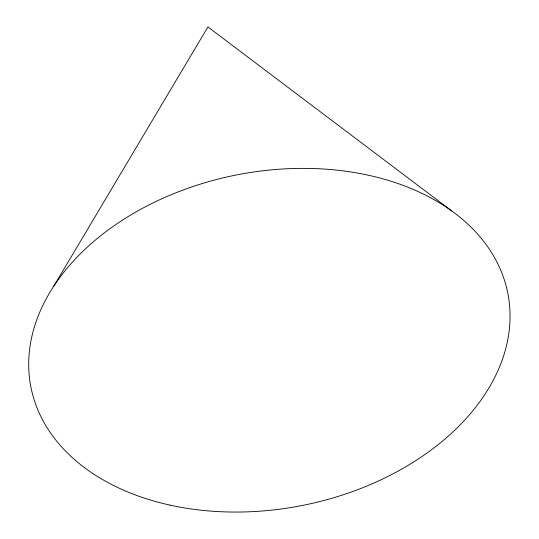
<?xml version="1.0" encoding="UTF-8"?>
<svg xmlns="http://www.w3.org/2000/svg" width="539" height="539" viewBox="0 0 539 539"><rect width="100%" height="100%" fill="white"/><g stroke="black" fill="none" stroke-linecap="round" stroke-linejoin="round"><path stroke-width="0.81" d="M53.711 286.27L207.919 26.95L451.783 210.971M169.92 505.104A243.022 168.498 -11.1 0 0 508.904 299.684A243.022 168.498 -11.1 0 0 129.306 215.863A243.022 168.498 -11.1 0 0 169.92 505.104"/></g></svg>
